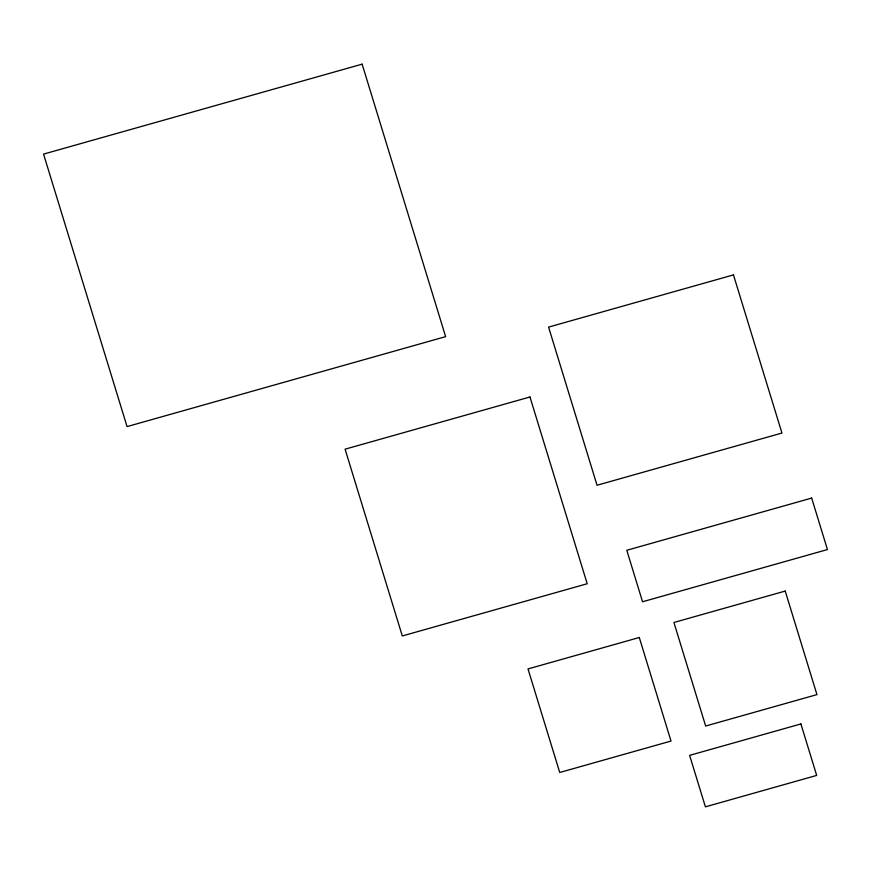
<?xml version="1.0" encoding="UTF-8"?>
<svg xmlns="http://www.w3.org/2000/svg" width="871" height="871" viewBox="0 0 871 871"><rect width="100%" height="100%" fill="white"/><g stroke="black" fill="none" stroke-linecap="round" stroke-linejoin="round"><path stroke-width="1.31" d="M362.129 64.16L43.55 154.102L127.057 426.594L445.636 336.642L362.129 64.16M733.469 274.898L548.578 327.104L597.038 485.245L781.94 433.05L733.469 274.898M529.971 396.991L345.079 449.186L402.304 635.95L587.206 583.744L529.971 396.991M811.674 498.081L626.782 550.287L642.558 601.763L827.45 549.557L811.674 498.081M785.217 591.071L673.925 622.482L705.662 726.033L816.944 694.612L785.217 591.071M639.292 637.507L528 668.928L559.737 772.479L671.018 741.058L639.292 637.507M800.906 723.943L689.625 755.364L705.401 806.84L816.682 775.419L800.906 723.943"/></g></svg>
